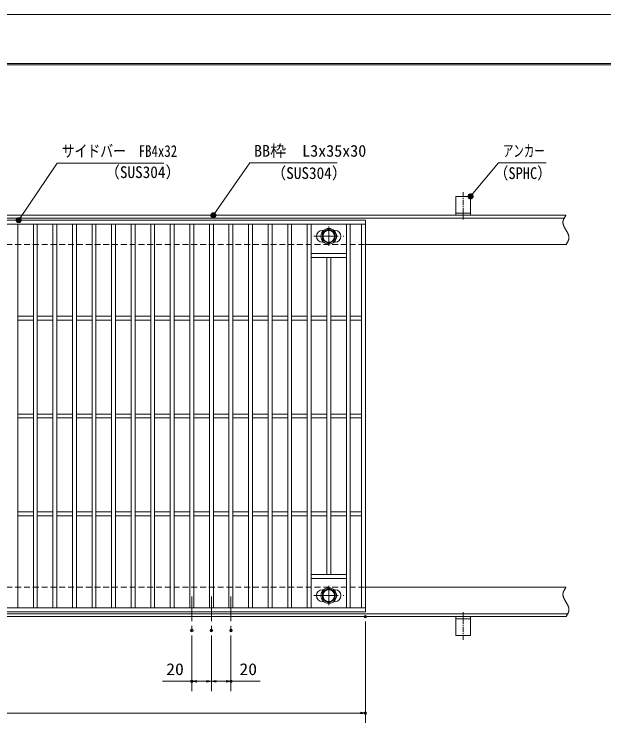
# Model space of a CAD drawing. Units: millimetres, scale not verified. Extents: x -1050 to 1050, y -742 to 742.
# Drawn here: x -154 to 448, y 0 to 742 of the extents above; entities that cross this region are included whole.
import ezdxf
from ezdxf.enums import TextEntityAlignment as Align

# ---------------------------------------------------------------- set-up
doc = ezdxf.new("R2010")
doc.units = ezdxf.units.MM
doc.header["$LTSCALE"] = 5
doc.header["$PDMODE"] = 32
doc.header["$PDSIZE"] = 2.5
for name, pattern in [('CHAIN1', [8, 5, -1, 1, -1]), ('DASHED1', [1.8, 1.2, -0.6]), ('DOUBLE_CHAIN1', [8.8, 5, -1, 0.6, -0.6, 0.6, -1])]:
    doc.linetypes.add(name, pattern=pattern)
for name, color, linetype, lineweight in [('0-0_7-図\u3000枠', 4, 'Continuous', 9), ('0-1_寸法注釈', 2, 'Continuous', 9), ('0-2_0', 2, 'Continuous', 9), ('0-3_DEFPOINTS', 134, 'Continuous', 9), ('0-4_蓋', 5, 'Continuous', 9), ('0-6_想像線', 134, 'DOUBLE_CHAIN1', 9), ('0-7_中心線', 6, 'CHAIN1', 9), ('0-8_枠', 7, 'Continuous', 9), ('0-9_溝開口', 4, 'DASHED1', 9), ('0-A_アンカー', 7, 'Continuous', 9), ('0-B_締付部品', 7, 'Continuous', 9)]:
    doc.layers.add(name, color=color, linetype=linetype, lineweight=lineweight)
doc.styles.add('ＭＳ ゴシック', font='')
doc.styles.get('ＭＳ ゴシック').set_extended_font_data('MS Gothic')

# ---------------------------------------------------------------- blocks, each defined once
blk = doc.blocks.new('A$C5D7C781A')
at = {"layer": '0-A_アンカー'}
for p, q in [((0, 118.78), (0, 22.26)), ((0, 118.78), (75, 118.78)), ((75, 118.78), (75, 22.26)), ((75, 33.76), (0, 33.76)), ((0, 22.26), (75, 22.26))]:
    blk.add_line(p, q, dxfattribs=at)
at = {"layer": '0-A_アンカー', "color": 6, "linetype": 'CHAIN1'}
blk.add_line((37.5, 140.11), (37.5, 0), dxfattribs=at)
blk = doc.blocks.new('_OPEN')
at = {"layer": '0-2_0'}
blk.add_line((0, 0), (-5, 0), dxfattribs=at)
blk.add_lwpolyline([(-5, 0.833), (0, 0), (-5, -0.833)], dxfattribs=at)
blk = doc.blocks.new('_Dot')
at = {"layer": '0-2_0'}
for p, q in [((-2.5, 0), (-5, 0)), ((2.445, 0.5), (-2.445, 0.5)), ((1.997, 1.5), (-1.997, 1.5)), ((2.289, -0.995), (-2.289, -0.995)), ((1.499, -1.995), (-1.499, -1.995))]:
    blk.add_line(p, q, dxfattribs=at)
for points in [[(2.5, 0), (2.48, 0.313), (2.421, 0.622), (2.324, 0.92), (2.191, 1.204), (2.023, 1.469), (1.822, 1.711), (1.594, 1.926), (1.34, 2.111), (1.064, 2.262), (0.773, 2.378), (0.468, 2.456), (0.157, 2.495), (-0.157, 2.495), (-0.468, 2.456), (-0.773, 2.378), (-1.064, 2.262), (-1.34, 2.111), (-1.594, 1.926), (-1.822, 1.711), (-2.023, 1.469), (-2.191, 1.204), (-2.324, 0.92), (-2.421, 0.622), (-2.48, 0.313), (-2.5, 0), (0, 0)], [(-2.5, 0), (-2.48, -0.313), (-2.421, -0.622), (-2.324, -0.92), (-2.191, -1.204), (-2.023, -1.469), (-1.822, -1.711), (-1.594, -1.926), (-1.34, -2.111), (-1.064, -2.262), (-0.773, -2.378), (-0.468, -2.456), (-0.157, -2.495), (0.157, -2.495), (0.468, -2.456), (0.773, -2.378), (1.064, -2.262), (1.34, -2.111), (1.594, -1.926), (1.822, -1.711), (2.023, -1.469), (2.191, -1.204), (2.324, -0.92), (2.421, -0.622), (2.48, -0.313), (2.5, 0), (0, 0)]]:
    blk.add_lwpolyline(points, close=True, dxfattribs=at)

msp = doc.modelspace()

# ---------------------------------------------------------------- linework, layer by layer
at = {"layer": '0-0_7-図\u3000枠'}
msp.add_line((-973.75, 691.25), (998.75, 691.25), dxfattribs=at)
msp.add_lwpolyline([(-975, 692.5), (1000, 692.5), (1000, -692.5)], dxfattribs=at)
at = {"layer": '0-1_寸法注釈'}
for p, q in [((204.55, 122.475), (204.55, 18.953)), ((27.05, 108.328), (27.05, 51.522)), ((47.05, 108.328), (47.05, 51.522)), ((47.05, 108.328), (47.05, 51.522)), ((67.05, 108.328), (67.05, 51.522)), ((27.05, 61.522), (-2.797, 61.522)), ((42.05, 61.522), (32.05, 61.522)), ((52.05, 61.522), (62.05, 61.522)), ((67.05, 61.522), (96.897, 61.522)), ((-785.45, 28.953), (199.55, 28.953))]:
    msp.add_line(p, q, dxfattribs=at)
for points in [[(-1.475, 590.749), (-110.699, 590.749), (-149.41, 533.298)], [(175.814, 590.968), (86.447, 590.968), (49.664, 538.288)], [(389.478, 590.968), (340.425, 590.968), (312.702, 557.538)]]:
    msp.add_lwpolyline(points, dxfattribs=at)
at = {"layer": '0-3_DEFPOINTS'}
msp.add_lwpolyline([(-1050, -742.5), (-1050, 742.5), (1050, 742.5), (1050, -742.5)], close=True, dxfattribs=at)
for p in [(204.55, 127.475), (27.05, 113.328), (47.05, 113.328), (67.05, 113.328), (27.05, 61.522), (67.05, 61.522), (204.55, 28.953)]:
    msp.add_point(p, dxfattribs=at)
at = {"layer": '0-4_蓋'}
for p, q in [((204.55, 532.475), (-790.45, 532.475)), ((204.55, 528.475), (-790.45, 528.475)), ((-150.95, 528.475), (-150.95, 136.475)), ((-134.95, 528.475), (-134.95, 136.475)), ((-130.95, 528.475), (-130.95, 136.475)), ((-114.95, 528.475), (-114.95, 136.475)), ((-110.95, 528.475), (-110.95, 136.475)), ((-94.95, 528.475), (-94.95, 136.475)), ((-90.95, 528.475), (-90.95, 136.475)), ((-74.95, 528.475), (-74.95, 136.475)), ((-70.95, 528.475), (-70.95, 136.475)), ((-54.95, 528.475), (-54.95, 136.475)), ((-50.95, 528.475), (-50.95, 136.475)), ((-34.95, 528.475), (-34.95, 136.475)), ((-30.95, 528.475), (-30.95, 136.475)), ((-14.95, 528.475), (-14.95, 136.475)), ((-10.95, 528.475), (-10.95, 136.475)), ((5.05, 528.475), (5.05, 136.475)), ((9.05, 528.475), (9.05, 136.475)), ((25.05, 528.475), (25.05, 136.475)), ((29.05, 528.475), (29.05, 136.475)), ((45.05, 528.475), (45.05, 136.475)), ((49.05, 528.475), (49.05, 136.475)), ((65.05, 528.475), (65.05, 136.475)), ((69.05, 528.475), (69.05, 136.475)), ((85.05, 528.475), (85.05, 136.475)), ((89.05, 528.475), (89.05, 136.475)), ((105.05, 528.475), (105.05, 136.475)), ((109.05, 528.475), (109.05, 136.475)), ((125.05, 528.475), (125.05, 136.475)), ((129.05, 528.475), (129.05, 136.475)), ((145.05, 528.475), (145.05, 136.475)), ((149.05, 528.475), (149.05, 136.475)), ((185.05, 528.475), (185.05, 136.475)), ((189.05, 528.475), (189.05, 136.475)), ((200.55, 136.475), (200.55, 528.475)), ((204.55, 132.475), (204.55, 532.475)), ((160.55, 521.978), (161.762, 521.978)), ((172.338, 521.978), (173.55, 521.978)), ((160.55, 509.978), (161.755, 509.978)), ((172.345, 509.978), (173.55, 509.978)), ((185.05, 498.475), (149.05, 498.475)), ((185.05, 494.475), (149.05, 494.475)), ((165.05, 494.475), (165.05, 170.475)), ((169.05, 494.475), (169.05, 170.475)), ((-134.95, 434.475), (-150.95, 434.475)), ((-114.95, 434.475), (-130.95, 434.475)), ((-94.95, 434.475), (-110.95, 434.475)), ((-74.95, 434.475), (-90.95, 434.475)), ((-54.95, 434.475), (-70.95, 434.475)), ((-34.95, 434.475), (-50.95, 434.475)), ((-14.95, 434.475), (-30.95, 434.475)), ((5.05, 434.475), (-10.95, 434.475)), ((25.05, 434.475), (9.05, 434.475)), ((45.05, 434.475), (29.05, 434.475)), ((65.05, 434.475), (49.05, 434.475)), ((85.05, 434.475), (69.05, 434.475)), ((105.05, 434.475), (89.05, 434.475)), ((125.05, 434.475), (109.05, 434.475)), ((145.05, 434.475), (129.05, 434.475)), ((165.05, 434.475), (149.05, 434.475)), ((185.05, 434.475), (169.05, 434.475)), ((200.55, 434.475), (189.05, 434.475)), ((-134.95, 430.475), (-150.95, 430.475)), ((-114.95, 430.475), (-130.95, 430.475)), ((-94.95, 430.475), (-110.95, 430.475)), ((-74.95, 430.475), (-90.95, 430.475)), ((-54.95, 430.475), (-70.95, 430.475)), ((-34.95, 430.475), (-50.95, 430.475)), ((-14.95, 430.475), (-30.95, 430.475)), ((5.05, 430.475), (-10.95, 430.475)), ((25.05, 430.475), (9.05, 430.475)), ((45.05, 430.475), (29.05, 430.475)), ((65.05, 430.475), (49.05, 430.475)), ((85.05, 430.475), (69.05, 430.475)), ((105.05, 430.475), (89.05, 430.475)), ((125.05, 430.475), (109.05, 430.475)), ((145.05, 430.475), (129.05, 430.475)), ((165.05, 430.475), (149.05, 430.475)), ((185.05, 430.475), (169.05, 430.475)), ((200.55, 430.475), (189.05, 430.475)), ((-134.95, 334.475), (-150.95, 334.475)), ((-114.95, 334.475), (-130.95, 334.475)), ((-94.95, 334.475), (-110.95, 334.475)), ((-74.95, 334.475), (-90.95, 334.475)), ((-54.95, 334.475), (-70.95, 334.475)), ((-34.95, 334.475), (-50.95, 334.475)), ((-14.95, 334.475), (-30.95, 334.475)), ((5.05, 334.475), (-10.95, 334.475)), ((25.05, 334.475), (9.05, 334.475)), ((45.05, 334.475), (29.05, 334.475)), ((65.05, 334.475), (49.05, 334.475)), ((85.05, 334.475), (69.05, 334.475)), ((105.05, 334.475), (89.05, 334.475)), ((125.05, 334.475), (109.05, 334.475)), ((145.05, 334.475), (129.05, 334.475)), ((165.05, 334.475), (149.05, 334.475)), ((185.05, 334.475), (169.05, 334.475)), ((200.55, 334.475), (189.05, 334.475)), ((-134.95, 330.475), (-150.95, 330.475)), ((-114.95, 330.475), (-130.95, 330.475)), ((-94.95, 330.475), (-110.95, 330.475)), ((-74.95, 330.475), (-90.95, 330.475)), ((-54.95, 330.475), (-70.95, 330.475)), ((-34.95, 330.475), (-50.95, 330.475)), ((-14.95, 330.475), (-30.95, 330.475)), ((5.05, 330.475), (-10.95, 330.475)), ((25.05, 330.475), (9.05, 330.475)), ((45.05, 330.475), (29.05, 330.475)), ((65.05, 330.475), (49.05, 330.475)), ((85.05, 330.475), (69.05, 330.475)), ((105.05, 330.475), (89.05, 330.475)), ((125.05, 330.475), (109.05, 330.475)), ((145.05, 330.475), (129.05, 330.475)), ((165.05, 330.475), (149.05, 330.475)), ((185.05, 330.475), (169.05, 330.475)), ((200.55, 330.475), (189.05, 330.475)), ((-134.95, 234.475), (-150.95, 234.475)), ((-134.95, 230.475), (-150.95, 230.475)), ((-114.95, 234.475), (-130.95, 234.475)), ((-114.95, 230.475), (-130.95, 230.475)), ((-94.95, 234.475), (-110.95, 234.475)), ((-94.95, 230.475), (-110.95, 230.475)), ((-74.95, 234.475), (-90.95, 234.475)), ((-74.95, 230.475), (-90.95, 230.475)), ((-54.95, 234.475), (-70.95, 234.475)), ((-54.95, 230.475), (-70.95, 230.475)), ((-34.95, 234.475), (-50.95, 234.475)), ((-34.95, 230.475), (-50.95, 230.475)), ((-14.95, 234.475), (-30.95, 234.475)), ((-14.95, 230.475), (-30.95, 230.475)), ((5.05, 234.475), (-10.95, 234.475)), ((5.05, 230.475), (-10.95, 230.475)), ((25.05, 234.475), (9.05, 234.475)), ((25.05, 230.475), (9.05, 230.475)), ((45.05, 234.475), (29.05, 234.475)), ((45.05, 230.475), (29.05, 230.475)), ((65.05, 234.475), (49.05, 234.475)), ((65.05, 230.475), (49.05, 230.475)), ((85.05, 234.475), (69.05, 234.475)), ((85.05, 230.475), (69.05, 230.475)), ((105.05, 234.475), (89.05, 234.475)), ((105.05, 230.475), (89.05, 230.475)), ((125.05, 234.475), (109.05, 234.475)), ((125.05, 230.475), (109.05, 230.475)), ((145.05, 234.475), (129.05, 234.475)), ((145.05, 230.475), (129.05, 230.475)), ((165.05, 234.475), (149.05, 234.475)), ((165.05, 230.475), (149.05, 230.475)), ((185.05, 234.475), (169.05, 234.475)), ((185.05, 230.475), (169.05, 230.475)), ((200.55, 234.475), (189.05, 234.475)), ((200.55, 230.475), (189.05, 230.475)), ((185.05, 170.475), (149.05, 170.475)), ((185.05, 166.475), (149.05, 166.475)), ((160.55, 154.972), (161.755, 154.972)), ((172.345, 154.972), (173.55, 154.972)), ((160.55, 142.972), (161.762, 142.972)), ((172.338, 142.972), (173.55, 142.972)), ((-790.45, 136.475), (204.55, 136.475)), ((-790.45, 132.475), (204.55, 132.475))]:
    msp.add_line(p, q, dxfattribs=at)
for centre, start, end in [((160.55, 515.978), 90, 270), ((173.55, 515.978), 270, 90), ((160.55, 148.972), 90, 270), ((173.55, 148.972), 270, 90)]:
    msp.add_arc(centre, 6, start, end, dxfattribs=at)
at = {"layer": '0-6_想像線'}
for points in [[(409.55, 537.475), (409.359, 537.182), (409.169, 536.888), (408.98, 536.595), (408.792, 536.301), (408.608, 536.007), (408.427, 535.714), (408.249, 535.42), (408.076, 535.126), (407.909, 534.831), (407.747, 534.537), (407.592, 534.242), (407.443, 533.947), (407.303, 533.652), (407.171, 533.357), (407.048, 533.061), (406.935, 532.765), (406.832, 532.468), (406.741, 532.172), (406.661, 531.874), (406.593, 531.577), (406.538, 531.279), (406.497, 530.98), (406.47, 530.681), (406.458, 530.381), (406.46, 530.081), (406.476, 529.781), (406.505, 529.48), (406.547, 529.178), (406.601, 528.876), (406.666, 528.574), (406.743, 528.272), (406.829, 527.969), (406.926, 527.665), (407.032, 527.362), (407.147, 527.058), (407.27, 526.753), (407.401, 526.449), (407.538, 526.144), (407.683, 525.839)], [(407.683, 525.839), (407.833, 525.534), (407.989, 525.229), (408.15, 524.923), (408.316, 524.617), (408.485, 524.312), (408.657, 524.006), (408.833, 523.7), (409.01, 523.394), (409.189, 523.087), (409.369, 522.781), (409.55, 522.475)], [(411.417, 519.111), (411.267, 519.416), (411.111, 519.721), (410.95, 520.027), (410.784, 520.333), (410.615, 520.638), (410.443, 520.944), (410.267, 521.25), (410.09, 521.556), (409.911, 521.863), (409.731, 522.169), (409.55, 522.475)], [(409.55, 507.475), (409.741, 507.768), (409.931, 508.062), (410.12, 508.355), (410.308, 508.649), (410.492, 508.943), (410.673, 509.236), (410.851, 509.53), (411.024, 509.824), (411.191, 510.119), (411.353, 510.413), (411.508, 510.708), (411.657, 511.003), (411.797, 511.298), (411.929, 511.593), (412.052, 511.889), (412.165, 512.185), (412.268, 512.481), (412.359, 512.778), (412.439, 513.076), (412.507, 513.373), (412.562, 513.671), (412.603, 513.97), (412.63, 514.269), (412.642, 514.569), (412.64, 514.869), (412.624, 515.169), (412.595, 515.47), (412.553, 515.772), (412.499, 516.074), (412.434, 516.376), (412.357, 516.678), (412.271, 516.981), (412.174, 517.285), (412.068, 517.588), (411.953, 517.892), (411.83, 518.197), (411.699, 518.501), (411.562, 518.806), (411.417, 519.111)], [(409.55, 157.475), (409.359, 157.182), (409.169, 156.888), (408.98, 156.595), (408.792, 156.301), (408.608, 156.007), (408.427, 155.714), (408.249, 155.42), (408.076, 155.126), (407.909, 154.831), (407.747, 154.537), (407.592, 154.242), (407.443, 153.947), (407.303, 153.652), (407.171, 153.357), (407.048, 153.061), (406.935, 152.765), (406.832, 152.468), (406.741, 152.172), (406.661, 151.874), (406.593, 151.577), (406.538, 151.279), (406.497, 150.98), (406.47, 150.681), (406.458, 150.381), (406.46, 150.081), (406.476, 149.781), (406.505, 149.48), (406.547, 149.178), (406.601, 148.876), (406.666, 148.574), (406.743, 148.272), (406.829, 147.969), (406.926, 147.665), (407.032, 147.362), (407.147, 147.058), (407.27, 146.753), (407.401, 146.449), (407.538, 146.144), (407.683, 145.839)], [(407.683, 145.839), (407.833, 145.534), (407.989, 145.229), (408.15, 144.923), (408.316, 144.617), (408.485, 144.312), (408.657, 144.006), (408.833, 143.7), (409.01, 143.394), (409.189, 143.087), (409.369, 142.781), (409.55, 142.475)], [(411.417, 139.111), (411.267, 139.416), (411.111, 139.721), (410.95, 140.027), (410.784, 140.333), (410.615, 140.638), (410.443, 140.944), (410.267, 141.25), (410.09, 141.556), (409.911, 141.863), (409.731, 142.169), (409.55, 142.475), (409.55, 142.475)], [(409.55, 127.475), (409.741, 127.768), (409.931, 128.062), (410.12, 128.355), (410.308, 128.649), (410.492, 128.943), (410.673, 129.236), (410.851, 129.53), (411.024, 129.824), (411.191, 130.119), (411.353, 130.413), (411.508, 130.708), (411.657, 131.003), (411.797, 131.298), (411.929, 131.593), (412.052, 131.889), (412.165, 132.185), (412.268, 132.481), (412.359, 132.778), (412.439, 133.076), (412.507, 133.373), (412.562, 133.671), (412.603, 133.97), (412.63, 134.269), (412.642, 134.569), (412.64, 134.869), (412.624, 135.169), (412.595, 135.47), (412.553, 135.772), (412.499, 136.074), (412.434, 136.376), (412.357, 136.678), (412.271, 136.981), (412.174, 137.285), (412.068, 137.588), (411.953, 137.892), (411.83, 138.197), (411.699, 138.501), (411.562, 138.806), (411.417, 139.111)]]:
    msp.add_lwpolyline(points, dxfattribs=at)
at = {"layer": '0-7_中心線'}
for p, q in [((167.05, 525.871), (167.05, 506.085)), ((151.804, 515.978), (182.296, 515.978)), ((167.05, 139.079), (167.05, 158.865)), ((151.804, 148.972), (182.296, 148.972)), ((27.05, 147.969), (27.05, 113.328)), ((47.05, 147.969), (47.05, 113.328)), ((67.05, 147.969), (67.05, 113.328))]:
    msp.add_line(p, q, dxfattribs=at)
at = {"layer": '0-8_枠'}
for p, q in [((-795.45, 537.475), (409.55, 537.475)), ((-792.45, 534.475), (407.714, 534.475)), ((204.55, 507.475), (409.55, 507.475)), ((204.55, 157.475), (409.55, 157.475)), ((-795.45, 127.475), (409.55, 127.475)), ((-792.45, 130.475), (411.386, 130.475))]:
    msp.add_line(p, q, dxfattribs=at)
at = {"layer": '0-9_溝開口'}
for p, q in [((-765.45, 507.475), (204.55, 507.475)), ((-765.45, 157.475), (204.55, 157.475))]:
    msp.add_line(p, q, dxfattribs=at)
at = {"layer": '0-B_締付部品'}
for p, q in [((160.55, 519.731), (167.05, 523.483)), ((160.55, 512.225), (160.55, 519.731)), ((167.05, 508.472), (160.55, 512.225)), ((173.55, 512.225), (167.05, 508.472)), ((173.55, 152.725), (167.05, 156.478)), ((173.55, 145.219), (173.55, 152.725)), ((160.55, 145.219), (167.05, 141.467)), ((167.05, 141.467), (173.55, 145.219))]:
    msp.add_line(p, q, dxfattribs=at)
for points in [[(167.05, 523.483), (173.55, 519.731), (173.55, 512.225)], [(167.05, 156.478), (160.55, 152.725), (160.55, 145.219)]]:
    msp.add_lwpolyline(points, dxfattribs=at)
for centre, radius in [((167.05, 515.975), 8), ((167.05, 515.978), 6.5), ((167.05, 515.978), 5.993), ((167.05, 148.975), 8), ((167.05, 148.972), 6.5), ((167.05, 148.972), 5.993)]:
    msp.add_circle(centre, radius, dxfattribs=at)

# ---------------------------------------------------------------- block references
at = {"layer": '0-1_寸法注釈'}
for name, p, rotation in [('_Dot', (312.05, 556.779), 229.33113), ('_Dot', (49.081, 537.475), 234.35189), ('_Dot', (-149.979, 532.475), 235.34703), ('_OPEN', (27.05, 61.522), 180), ('_OPEN', (47.05, 61.522), 180)]:
    msp.add_blockref(name, p, dxfattribs=dict(at, rotation=rotation))
for p in [(47.05, 61.522), (67.05, 61.522), (204.55, 28.953)]:
    msp.add_blockref('_OPEN', p, dxfattribs=at)
at = {"layer": '0-A_アンカー', "xscale": 0.2, "yscale": 0.2}
msp.add_blockref('A$C5D7C781A', (297.05, 533.023), dxfattribs=at)
at = {"layer": '0-A_アンカー', "xscale": -0.2, "yscale": 0.2, "rotation": 180}
msp.add_blockref('A$C5D7C781A', (297.05, 131.927), dxfattribs=at)

# ---------------------------------------------------------------- texts
at = {"layer": '0-1_寸法注釈', "color": 7, "style": 'ＭＳ ゴシック'}
for s, width, p in [('サイドバー\u3000FB4x32', 0.8, (-105.921, 593.436)), ('アンカー', 0.65, (345.202, 593.655)), ('（SUS304）', 0.95, (-62.079, 571.881)), ('（SUS304）', 0.95, (107.958, 570.919)), ('（SPHC）', 0.9, (335.929, 570.865)), ('20', 1.1, (0.893, 64.209)), ('20', 1.1, (75.74, 64.209))]:
    msp.add_text(s, height=12.02, dxfattribs=dict(at, width=width)).set_placement(p, align=Align.BOTTOM_LEFT)
msp.add_text('BB枠\u3000L3x35x30', height=12.03, dxfattribs=at).set_placement((90.7, 593.655), align=Align.BOTTOM_LEFT)

doc.saveas('drawing.dxf')
